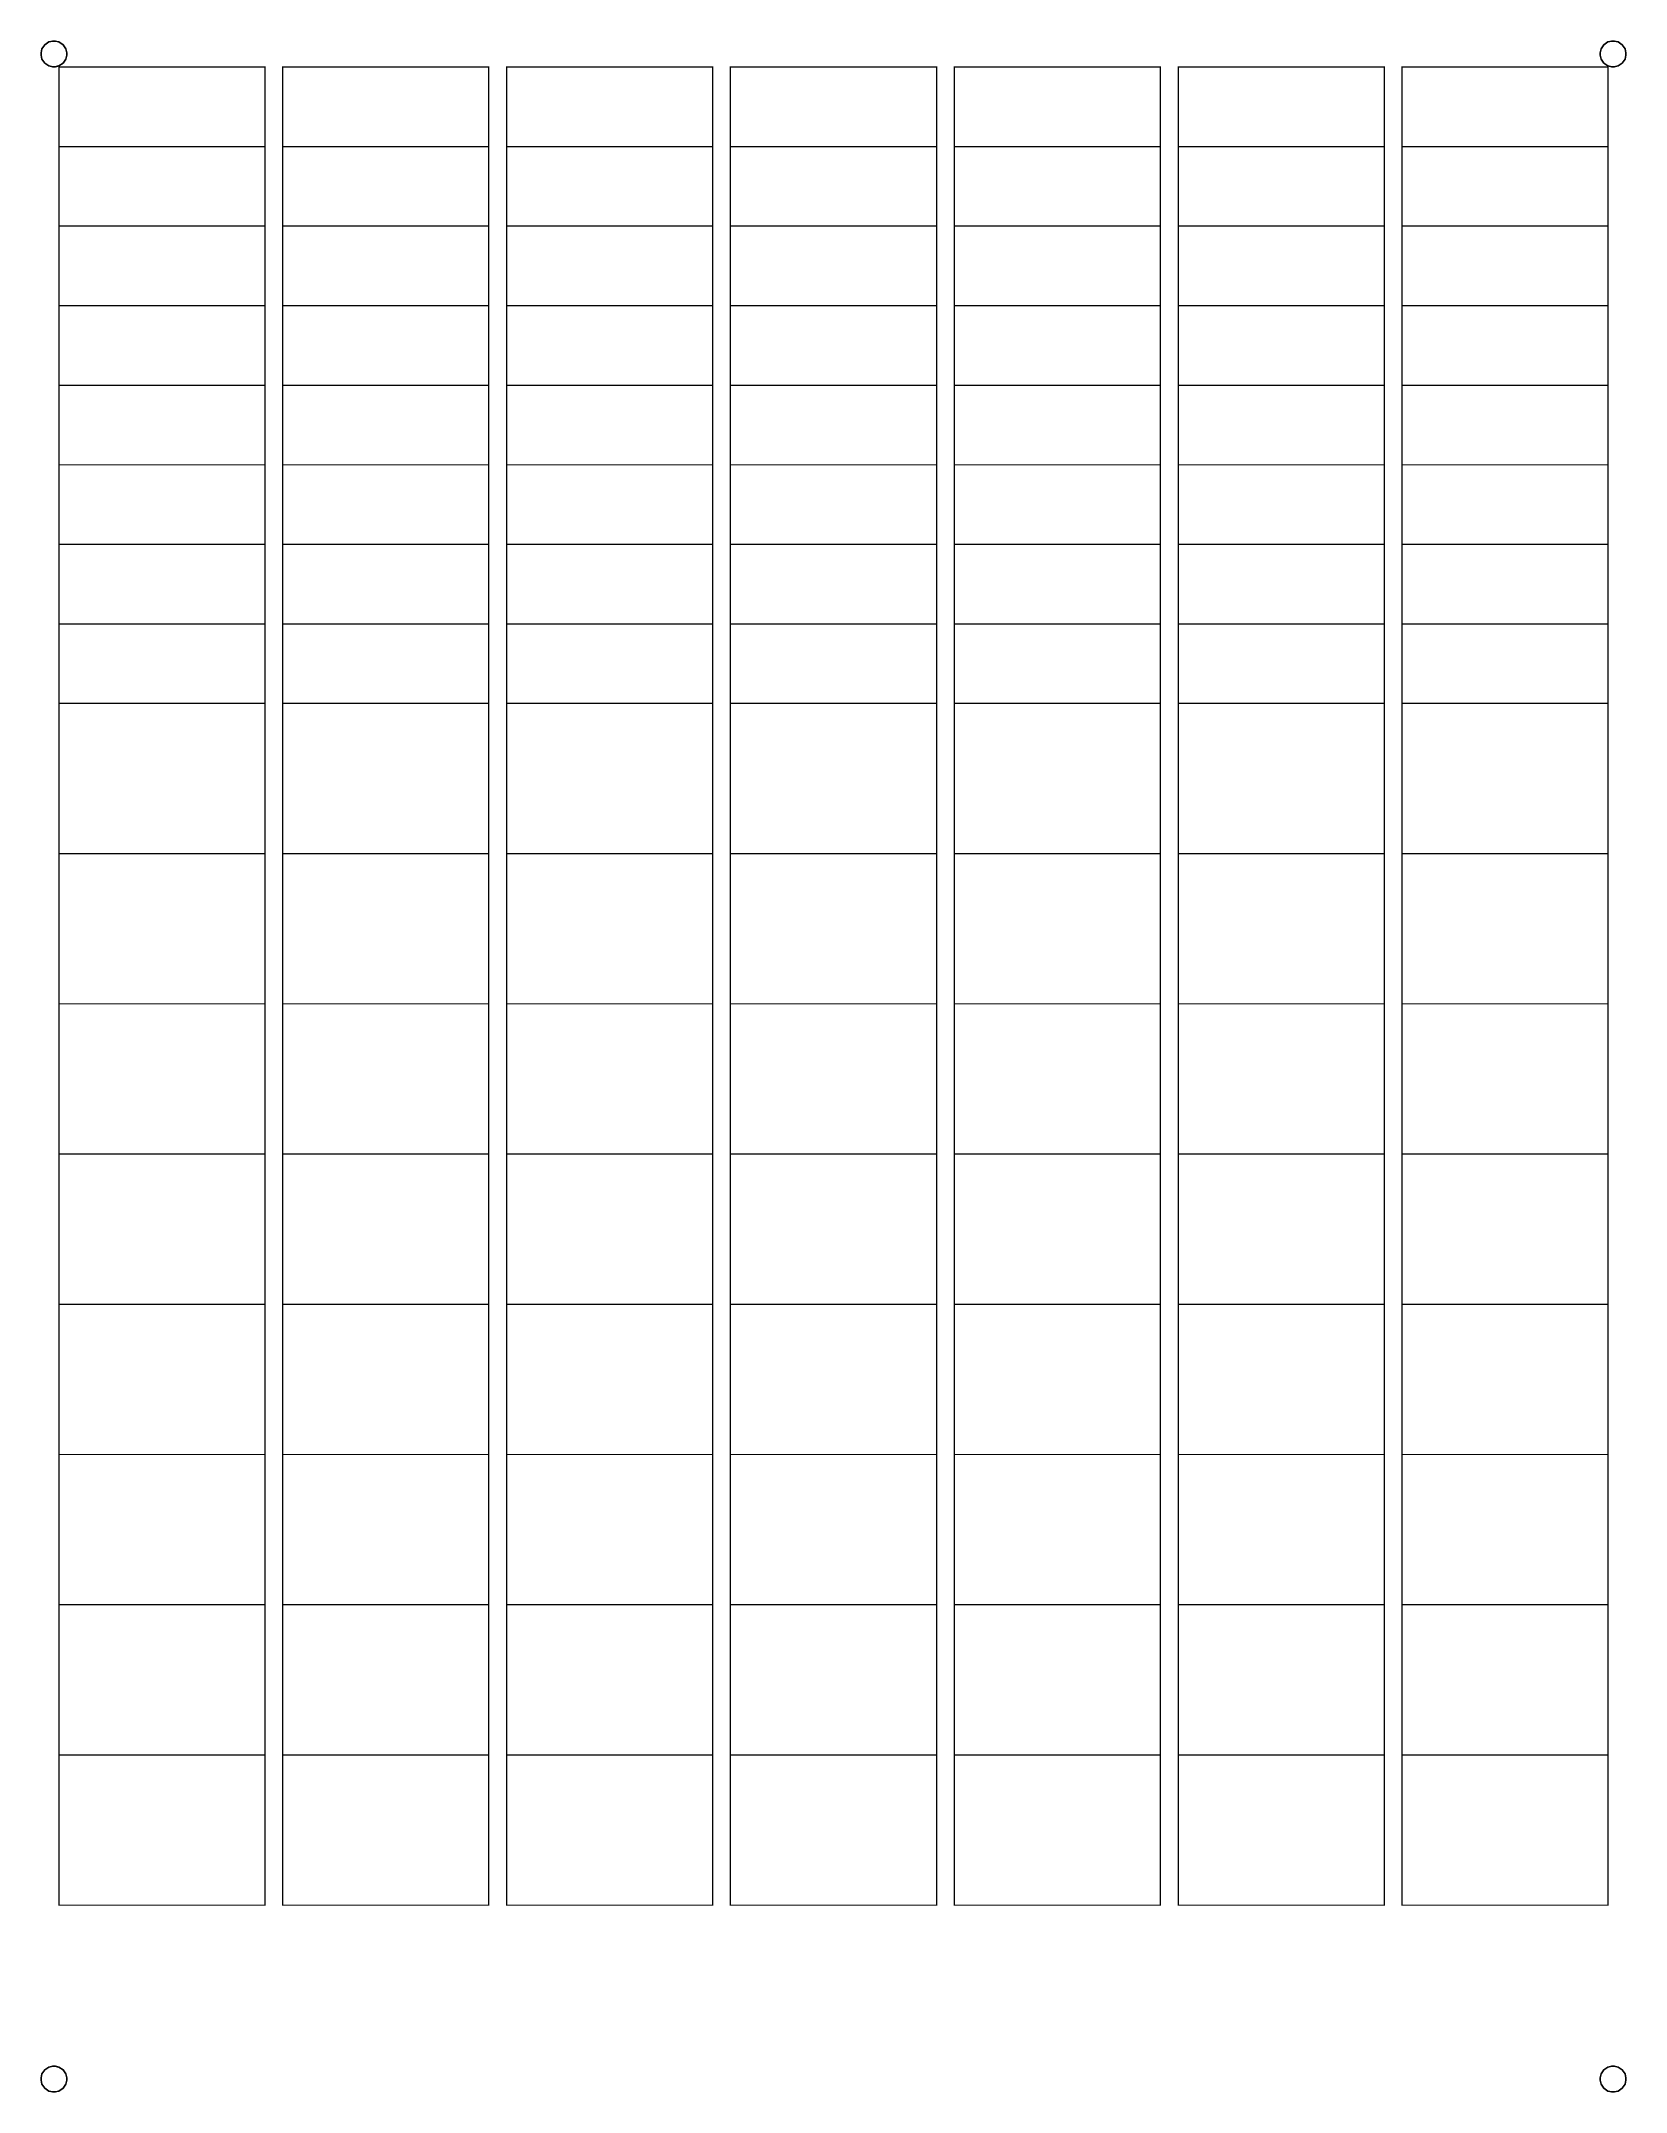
# Model space of a CAD drawing. Extents: x 0 to 8.5, y 0 to 11.
import ezdxf

# ---------------------------------------------------------------- set-up
doc = ezdxf.new("R2010")
doc.units = 0
doc.layers.get('0').update_dxf_attribs({"linetype": 'CONTINUOUS'})

msp = doc.modelspace()

# ---------------------------------------------------------------- linework, layer by layer
at = {"color": 0}
for points in [[(0.139, 10.931), (0.139, 10.937), (0.133, 10.958), (0.119, 10.98), (0.096, 10.995), (0.076, 11), (0.069, 11), (0.063, 11), (0.042, 10.995), (0.02, 10.98), (0.005, 10.958), (0, 10.937), (0, 10.931), (0, 10.924), (0.005, 10.903), (0.02, 10.882), (0.042, 10.867), (0.063, 10.861), (0.069, 10.861), (0.076, 10.861), (0.096, 10.867), (0.119, 10.882), (0.133, 10.903), (0.139, 10.924), (0.139, 10.931)], [(0.139, 10.931), (0.139, 10.937), (0.133, 10.958), (0.119, 10.98), (0.096, 10.995), (0.076, 11), (0.069, 11), (0.063, 11), (0.042, 10.995), (0.02, 10.98), (0.005, 10.958), (0, 10.937), (0, 10.931), (0, 10.924), (0.005, 10.903), (0.02, 10.882), (0.042, 10.867), (0.063, 10.861), (0.069, 10.861), (0.076, 10.861), (0.096, 10.867), (0.119, 10.882), (0.133, 10.903), (0.139, 10.924), (0.139, 10.931)], [(0.139, 10.931), (0.139, 10.937), (0.133, 10.958), (0.119, 10.98), (0.096, 10.995), (0.076, 11), (0.069, 11), (0.063, 11), (0.042, 10.995), (0.02, 10.98), (0.005, 10.958), (0, 10.937), (0, 10.931), (0, 10.924), (0.005, 10.903), (0.02, 10.882), (0.042, 10.867), (0.063, 10.861), (0.069, 10.861), (0.076, 10.861), (0.096, 10.867), (0.119, 10.882), (0.133, 10.903), (0.139, 10.924), (0.139, 10.931)], [(0.139, 10.931), (0.139, 10.937), (0.133, 10.958), (0.119, 10.98), (0.096, 10.995), (0.076, 11), (0.069, 11), (0.063, 11), (0.042, 10.995), (0.02, 10.98), (0.005, 10.958), (0, 10.937), (0, 10.931), (0, 10.924), (0.005, 10.903), (0.02, 10.882), (0.042, 10.867), (0.063, 10.861), (0.069, 10.861), (0.076, 10.861), (0.096, 10.867), (0.119, 10.882), (0.133, 10.903), (0.139, 10.924), (0.139, 10.931)], [(0.139, 10.931), (0.139, 10.937), (0.133, 10.958), (0.119, 10.98), (0.096, 10.995), (0.076, 11), (0.069, 11), (0.063, 11), (0.042, 10.995), (0.02, 10.98), (0.005, 10.958), (0, 10.937), (0, 10.931), (0, 10.924), (0.005, 10.903), (0.02, 10.882), (0.042, 10.867), (0.063, 10.861), (0.069, 10.861), (0.076, 10.861), (0.096, 10.867), (0.119, 10.882), (0.133, 10.903), (0.139, 10.924), (0.139, 10.931)], [(0.139, 10.931), (0.139, 10.937), (0.133, 10.958), (0.119, 10.98), (0.096, 10.995), (0.076, 11), (0.069, 11), (0.063, 11), (0.042, 10.995), (0.02, 10.98), (0.005, 10.958), (0, 10.937), (0, 10.931), (0, 10.924), (0.005, 10.903), (0.02, 10.882), (0.042, 10.867), (0.063, 10.861), (0.069, 10.861), (0.076, 10.861), (0.096, 10.867), (0.119, 10.882), (0.133, 10.903), (0.139, 10.924), (0.139, 10.931)], [(0.139, 10.931), (0.139, 10.937), (0.133, 10.958), (0.119, 10.98), (0.096, 10.995), (0.076, 11), (0.069, 11), (0.063, 11), (0.042, 10.995), (0.02, 10.98), (0.005, 10.958), (0, 10.937), (0, 10.931), (0, 10.924), (0.005, 10.903), (0.02, 10.882), (0.042, 10.867), (0.063, 10.861), (0.069, 10.861), (0.076, 10.861), (0.096, 10.867), (0.119, 10.882), (0.133, 10.903), (0.139, 10.924), (0.139, 10.931)], [(0.139, 10.931), (0.139, 10.937), (0.133, 10.958), (0.119, 10.98), (0.096, 10.995), (0.076, 11), (0.069, 11), (0.063, 11), (0.042, 10.995), (0.02, 10.98), (0.005, 10.958), (0, 10.937), (0, 10.931), (0, 10.924), (0.005, 10.903), (0.02, 10.882), (0.042, 10.867), (0.063, 10.861), (0.069, 10.861), (0.076, 10.861), (0.096, 10.867), (0.119, 10.882), (0.133, 10.903), (0.139, 10.924), (0.139, 10.931)], [(0.139, 10.931), (0.139, 10.937), (0.133, 10.958), (0.119, 10.98), (0.096, 10.995), (0.076, 11), (0.069, 11), (0.063, 11), (0.042, 10.995), (0.02, 10.98), (0.005, 10.958), (0, 10.937), (0, 10.931), (0, 10.924), (0.005, 10.903), (0.02, 10.882), (0.042, 10.867), (0.063, 10.861), (0.069, 10.861), (0.076, 10.861), (0.096, 10.867), (0.119, 10.882), (0.133, 10.903), (0.139, 10.924), (0.139, 10.931)], [(0.139, 10.931), (0.139, 10.937), (0.133, 10.958), (0.119, 10.98), (0.096, 10.995), (0.076, 11), (0.069, 11), (0.063, 11), (0.042, 10.995), (0.02, 10.98), (0.005, 10.958), (0, 10.937), (0, 10.931), (0, 10.924), (0.005, 10.903), (0.02, 10.882), (0.042, 10.867), (0.063, 10.861), (0.069, 10.861), (0.076, 10.861), (0.096, 10.867), (0.119, 10.882), (0.133, 10.903), (0.139, 10.924), (0.139, 10.931)], [(0.139, 10.931), (0.139, 10.937), (0.133, 10.958), (0.119, 10.98), (0.096, 10.995), (0.076, 11), (0.069, 11), (0.063, 11), (0.042, 10.995), (0.02, 10.98), (0.005, 10.958), (0, 10.937), (0, 10.931), (0, 10.924), (0.005, 10.903), (0.02, 10.882), (0.042, 10.867), (0.063, 10.861), (0.069, 10.861), (0.076, 10.861), (0.096, 10.867), (0.119, 10.882), (0.133, 10.903), (0.139, 10.924), (0.139, 10.931)], [(0.139, 10.931), (0.139, 10.937), (0.133, 10.958), (0.119, 10.98), (0.096, 10.995), (0.076, 11), (0.069, 11), (0.063, 11), (0.042, 10.995), (0.02, 10.98), (0.005, 10.958), (0, 10.937), (0, 10.931), (0, 10.924), (0.005, 10.903), (0.02, 10.882), (0.042, 10.867), (0.063, 10.861), (0.069, 10.861), (0.076, 10.861), (0.096, 10.867), (0.119, 10.882), (0.133, 10.903), (0.139, 10.924), (0.139, 10.931)], [(0.139, 10.931), (0.139, 10.937), (0.133, 10.958), (0.119, 10.98), (0.096, 10.995), (0.076, 11), (0.069, 11), (0.063, 11), (0.042, 10.995), (0.02, 10.98), (0.005, 10.958), (0, 10.937), (0, 10.931), (0, 10.924), (0.005, 10.903), (0.02, 10.882), (0.042, 10.867), (0.063, 10.861), (0.069, 10.861), (0.076, 10.861), (0.096, 10.867), (0.119, 10.882), (0.133, 10.903), (0.139, 10.924), (0.139, 10.931)], [(0.139, 10.931), (0.139, 10.937), (0.133, 10.958), (0.119, 10.98), (0.096, 10.995), (0.076, 11), (0.069, 11), (0.063, 11), (0.042, 10.995), (0.02, 10.98), (0.005, 10.958), (0, 10.937), (0, 10.931), (0, 10.924), (0.005, 10.903), (0.02, 10.882), (0.042, 10.867), (0.063, 10.861), (0.069, 10.861), (0.076, 10.861), (0.096, 10.867), (0.119, 10.882), (0.133, 10.903), (0.139, 10.924), (0.139, 10.931)], [(0.139, 10.931), (0.139, 10.937), (0.133, 10.958), (0.119, 10.98), (0.096, 10.995), (0.076, 11), (0.069, 11), (0.063, 11), (0.042, 10.995), (0.02, 10.98), (0.005, 10.958), (0, 10.937), (0, 10.931), (0, 10.924), (0.005, 10.903), (0.02, 10.882), (0.042, 10.867), (0.063, 10.861), (0.069, 10.861), (0.076, 10.861), (0.096, 10.867), (0.119, 10.882), (0.133, 10.903), (0.139, 10.924), (0.139, 10.931)], [(0.139, 10.931), (0.139, 10.937), (0.133, 10.958), (0.119, 10.98), (0.096, 10.995), (0.076, 11), (0.069, 11), (0.063, 11), (0.042, 10.995), (0.02, 10.98), (0.005, 10.958), (0, 10.937), (0, 10.931), (0, 10.924), (0.005, 10.903), (0.02, 10.882), (0.042, 10.867), (0.063, 10.861), (0.069, 10.861), (0.076, 10.861), (0.096, 10.867), (0.119, 10.882), (0.133, 10.903), (0.139, 10.924), (0.139, 10.931)], [(8.5, 10.931), (8.5, 10.937), (8.495, 10.958), (8.48, 10.98), (8.458, 10.995), (8.437, 11), (8.431, 11), (8.424, 11), (8.403, 10.995), (8.381, 10.98), (8.367, 10.958), (8.361, 10.937), (8.361, 10.931), (8.361, 10.924), (8.367, 10.903), (8.381, 10.882), (8.403, 10.867), (8.424, 10.861), (8.431, 10.861), (8.437, 10.861), (8.458, 10.867), (8.48, 10.882), (8.495, 10.903), (8.5, 10.924), (8.5, 10.931)], [(8.5, 10.931), (8.5, 10.937), (8.495, 10.958), (8.48, 10.98), (8.458, 10.995), (8.437, 11), (8.431, 11), (8.424, 11), (8.403, 10.995), (8.381, 10.98), (8.367, 10.958), (8.361, 10.937), (8.361, 10.931), (8.361, 10.924), (8.367, 10.903), (8.381, 10.882), (8.403, 10.867), (8.424, 10.861), (8.431, 10.861), (8.437, 10.861), (8.458, 10.867), (8.48, 10.882), (8.495, 10.903), (8.5, 10.924), (8.5, 10.931)], [(8.5, 10.931), (8.5, 10.937), (8.495, 10.958), (8.48, 10.98), (8.458, 10.995), (8.437, 11), (8.431, 11), (8.424, 11), (8.403, 10.995), (8.381, 10.98), (8.367, 10.958), (8.361, 10.937), (8.361, 10.931), (8.361, 10.924), (8.367, 10.903), (8.381, 10.882), (8.403, 10.867), (8.424, 10.861), (8.431, 10.861), (8.437, 10.861), (8.458, 10.867), (8.48, 10.882), (8.495, 10.903), (8.5, 10.924), (8.5, 10.931)], [(8.5, 10.931), (8.5, 10.937), (8.495, 10.958), (8.48, 10.98), (8.458, 10.995), (8.437, 11), (8.431, 11), (8.424, 11), (8.403, 10.995), (8.381, 10.98), (8.367, 10.958), (8.361, 10.937), (8.361, 10.931), (8.361, 10.924), (8.367, 10.903), (8.381, 10.882), (8.403, 10.867), (8.424, 10.861), (8.431, 10.861), (8.437, 10.861), (8.458, 10.867), (8.48, 10.882), (8.495, 10.903), (8.5, 10.924), (8.5, 10.931)], [(8.5, 10.931), (8.5, 10.937), (8.495, 10.958), (8.48, 10.98), (8.458, 10.995), (8.437, 11), (8.431, 11), (8.424, 11), (8.403, 10.995), (8.381, 10.98), (8.367, 10.958), (8.361, 10.937), (8.361, 10.931), (8.361, 10.924), (8.367, 10.903), (8.381, 10.882), (8.403, 10.867), (8.424, 10.861), (8.431, 10.861), (8.437, 10.861), (8.458, 10.867), (8.48, 10.882), (8.495, 10.903), (8.5, 10.924), (8.5, 10.931)], [(8.5, 10.931), (8.5, 10.937), (8.495, 10.958), (8.48, 10.98), (8.458, 10.995), (8.437, 11), (8.431, 11), (8.424, 11), (8.403, 10.995), (8.381, 10.98), (8.367, 10.958), (8.361, 10.937), (8.361, 10.931), (8.361, 10.924), (8.367, 10.903), (8.381, 10.882), (8.403, 10.867), (8.424, 10.861), (8.431, 10.861), (8.437, 10.861), (8.458, 10.867), (8.48, 10.882), (8.495, 10.903), (8.5, 10.924), (8.5, 10.931)], [(8.5, 10.931), (8.5, 10.937), (8.495, 10.958), (8.48, 10.98), (8.458, 10.995), (8.437, 11), (8.431, 11), (8.424, 11), (8.403, 10.995), (8.381, 10.98), (8.367, 10.958), (8.361, 10.937), (8.361, 10.931), (8.361, 10.924), (8.367, 10.903), (8.381, 10.882), (8.403, 10.867), (8.424, 10.861), (8.431, 10.861), (8.437, 10.861), (8.458, 10.867), (8.48, 10.882), (8.495, 10.903), (8.5, 10.924), (8.5, 10.931)], [(8.5, 10.931), (8.5, 10.937), (8.495, 10.958), (8.48, 10.98), (8.458, 10.995), (8.437, 11), (8.431, 11), (8.424, 11), (8.403, 10.995), (8.381, 10.98), (8.367, 10.958), (8.361, 10.937), (8.361, 10.931), (8.361, 10.924), (8.367, 10.903), (8.381, 10.882), (8.403, 10.867), (8.424, 10.861), (8.431, 10.861), (8.437, 10.861), (8.458, 10.867), (8.48, 10.882), (8.495, 10.903), (8.5, 10.924), (8.5, 10.931)], [(8.5, 10.931), (8.5, 10.937), (8.495, 10.958), (8.48, 10.98), (8.458, 10.995), (8.437, 11), (8.431, 11), (8.424, 11), (8.403, 10.995), (8.381, 10.98), (8.367, 10.958), (8.361, 10.937), (8.361, 10.931), (8.361, 10.924), (8.367, 10.903), (8.381, 10.882), (8.403, 10.867), (8.424, 10.861), (8.431, 10.861), (8.437, 10.861), (8.458, 10.867), (8.48, 10.882), (8.495, 10.903), (8.5, 10.924), (8.5, 10.931)], [(8.5, 10.931), (8.5, 10.937), (8.495, 10.958), (8.48, 10.98), (8.458, 10.995), (8.437, 11), (8.431, 11), (8.424, 11), (8.403, 10.995), (8.381, 10.98), (8.367, 10.958), (8.361, 10.937), (8.361, 10.931), (8.361, 10.924), (8.367, 10.903), (8.381, 10.882), (8.403, 10.867), (8.424, 10.861), (8.431, 10.861), (8.437, 10.861), (8.458, 10.867), (8.48, 10.882), (8.495, 10.903), (8.5, 10.924), (8.5, 10.931)], [(8.5, 10.931), (8.5, 10.937), (8.495, 10.958), (8.48, 10.98), (8.458, 10.995), (8.437, 11), (8.431, 11), (8.424, 11), (8.403, 10.995), (8.381, 10.98), (8.367, 10.958), (8.361, 10.937), (8.361, 10.931), (8.361, 10.924), (8.367, 10.903), (8.381, 10.882), (8.403, 10.867), (8.424, 10.861), (8.431, 10.861), (8.437, 10.861), (8.458, 10.867), (8.48, 10.882), (8.495, 10.903), (8.5, 10.924), (8.5, 10.931)], [(8.5, 10.931), (8.5, 10.937), (8.495, 10.958), (8.48, 10.98), (8.458, 10.995), (8.437, 11), (8.431, 11), (8.424, 11), (8.403, 10.995), (8.381, 10.98), (8.367, 10.958), (8.361, 10.937), (8.361, 10.931), (8.361, 10.924), (8.367, 10.903), (8.381, 10.882), (8.403, 10.867), (8.424, 10.861), (8.431, 10.861), (8.437, 10.861), (8.458, 10.867), (8.48, 10.882), (8.495, 10.903), (8.5, 10.924), (8.5, 10.931)], [(8.5, 10.931), (8.5, 10.937), (8.495, 10.958), (8.48, 10.98), (8.458, 10.995), (8.437, 11), (8.431, 11), (8.424, 11), (8.403, 10.995), (8.381, 10.98), (8.367, 10.958), (8.361, 10.937), (8.361, 10.931), (8.361, 10.924), (8.367, 10.903), (8.381, 10.882), (8.403, 10.867), (8.424, 10.861), (8.431, 10.861), (8.437, 10.861), (8.458, 10.867), (8.48, 10.882), (8.495, 10.903), (8.5, 10.924), (8.5, 10.931)], [(8.5, 10.931), (8.5, 10.937), (8.495, 10.958), (8.48, 10.98), (8.458, 10.995), (8.437, 11), (8.431, 11), (8.424, 11), (8.403, 10.995), (8.381, 10.98), (8.367, 10.958), (8.361, 10.937), (8.361, 10.931), (8.361, 10.924), (8.367, 10.903), (8.381, 10.882), (8.403, 10.867), (8.424, 10.861), (8.431, 10.861), (8.437, 10.861), (8.458, 10.867), (8.48, 10.882), (8.495, 10.903), (8.5, 10.924), (8.5, 10.931)], [(8.5, 10.931), (8.5, 10.937), (8.495, 10.958), (8.48, 10.98), (8.458, 10.995), (8.437, 11), (8.431, 11), (8.424, 11), (8.403, 10.995), (8.381, 10.98), (8.367, 10.958), (8.361, 10.937), (8.361, 10.931), (8.361, 10.924), (8.367, 10.903), (8.381, 10.882), (8.403, 10.867), (8.424, 10.861), (8.431, 10.861), (8.437, 10.861), (8.458, 10.867), (8.48, 10.882), (8.495, 10.903), (8.5, 10.924), (8.5, 10.931)], [(8.5, 10.931), (8.5, 10.937), (8.495, 10.958), (8.48, 10.98), (8.458, 10.995), (8.437, 11), (8.431, 11), (8.424, 11), (8.403, 10.995), (8.381, 10.98), (8.367, 10.958), (8.361, 10.937), (8.361, 10.931), (8.361, 10.924), (8.367, 10.903), (8.381, 10.882), (8.403, 10.867), (8.424, 10.861), (8.431, 10.861), (8.437, 10.861), (8.458, 10.867), (8.48, 10.882), (8.495, 10.903), (8.5, 10.924), (8.5, 10.931)], [(0.139, 0.069), (0.139, 0.076), (0.133, 0.097), (0.119, 0.119), (0.096, 0.133), (0.076, 0.139), (0.069, 0.139), (0.063, 0.139), (0.042, 0.133), (0.02, 0.119), (0.005, 0.097), (0, 0.076), (0, 0.069), (0, 0.063), (0.005, 0.042), (0.02, 0.02), (0.042, 0.005), (0.063, 0), (0.069, 0), (0.076, 0), (0.096, 0.005), (0.119, 0.02), (0.133, 0.042), (0.139, 0.063), (0.139, 0.069)], [(0.139, 0.069), (0.139, 0.076), (0.133, 0.097), (0.119, 0.119), (0.096, 0.133), (0.076, 0.139), (0.069, 0.139), (0.063, 0.139), (0.042, 0.133), (0.02, 0.119), (0.005, 0.097), (0, 0.076), (0, 0.069), (0, 0.063), (0.005, 0.042), (0.02, 0.02), (0.042, 0.005), (0.063, 0), (0.069, 0), (0.076, 0), (0.096, 0.005), (0.119, 0.02), (0.133, 0.042), (0.139, 0.063), (0.139, 0.069)], [(0.139, 0.069), (0.139, 0.076), (0.133, 0.097), (0.119, 0.119), (0.096, 0.133), (0.076, 0.139), (0.069, 0.139), (0.063, 0.139), (0.042, 0.133), (0.02, 0.119), (0.005, 0.097), (0, 0.076), (0, 0.069), (0, 0.063), (0.005, 0.042), (0.02, 0.02), (0.042, 0.005), (0.063, 0), (0.069, 0), (0.076, 0), (0.096, 0.005), (0.119, 0.02), (0.133, 0.042), (0.139, 0.063), (0.139, 0.069)], [(0.139, 0.069), (0.139, 0.076), (0.133, 0.097), (0.119, 0.119), (0.096, 0.133), (0.076, 0.139), (0.069, 0.139), (0.063, 0.139), (0.042, 0.133), (0.02, 0.119), (0.005, 0.097), (0, 0.076), (0, 0.069), (0, 0.063), (0.005, 0.042), (0.02, 0.02), (0.042, 0.005), (0.063, 0), (0.069, 0), (0.076, 0), (0.096, 0.005), (0.119, 0.02), (0.133, 0.042), (0.139, 0.063), (0.139, 0.069)], [(0.139, 0.069), (0.139, 0.076), (0.133, 0.097), (0.119, 0.119), (0.096, 0.133), (0.076, 0.139), (0.069, 0.139), (0.063, 0.139), (0.042, 0.133), (0.02, 0.119), (0.005, 0.097), (0, 0.076), (0, 0.069), (0, 0.063), (0.005, 0.042), (0.02, 0.02), (0.042, 0.005), (0.063, 0), (0.069, 0), (0.076, 0), (0.096, 0.005), (0.119, 0.02), (0.133, 0.042), (0.139, 0.063), (0.139, 0.069)], [(0.139, 0.069), (0.139, 0.076), (0.133, 0.097), (0.119, 0.119), (0.096, 0.133), (0.076, 0.139), (0.069, 0.139), (0.063, 0.139), (0.042, 0.133), (0.02, 0.119), (0.005, 0.097), (0, 0.076), (0, 0.069), (0, 0.063), (0.005, 0.042), (0.02, 0.02), (0.042, 0.005), (0.063, 0), (0.069, 0), (0.076, 0), (0.096, 0.005), (0.119, 0.02), (0.133, 0.042), (0.139, 0.063), (0.139, 0.069)], [(0.139, 0.069), (0.139, 0.076), (0.133, 0.097), (0.119, 0.119), (0.096, 0.133), (0.076, 0.139), (0.069, 0.139), (0.063, 0.139), (0.042, 0.133), (0.02, 0.119), (0.005, 0.097), (0, 0.076), (0, 0.069), (0, 0.063), (0.005, 0.042), (0.02, 0.02), (0.042, 0.005), (0.063, 0), (0.069, 0), (0.076, 0), (0.096, 0.005), (0.119, 0.02), (0.133, 0.042), (0.139, 0.063), (0.139, 0.069)], [(0.139, 0.069), (0.139, 0.076), (0.133, 0.097), (0.119, 0.119), (0.096, 0.133), (0.076, 0.139), (0.069, 0.139), (0.063, 0.139), (0.042, 0.133), (0.02, 0.119), (0.005, 0.097), (0, 0.076), (0, 0.069), (0, 0.063), (0.005, 0.042), (0.02, 0.02), (0.042, 0.005), (0.063, 0), (0.069, 0), (0.076, 0), (0.096, 0.005), (0.119, 0.02), (0.133, 0.042), (0.139, 0.063), (0.139, 0.069)], [(0.139, 0.069), (0.139, 0.076), (0.133, 0.097), (0.119, 0.119), (0.096, 0.133), (0.076, 0.139), (0.069, 0.139), (0.063, 0.139), (0.042, 0.133), (0.02, 0.119), (0.005, 0.097), (0, 0.076), (0, 0.069), (0, 0.063), (0.005, 0.042), (0.02, 0.02), (0.042, 0.005), (0.063, 0), (0.069, 0), (0.076, 0), (0.096, 0.005), (0.119, 0.02), (0.133, 0.042), (0.139, 0.063), (0.139, 0.069)], [(0.139, 0.069), (0.139, 0.076), (0.133, 0.097), (0.119, 0.119), (0.096, 0.133), (0.076, 0.139), (0.069, 0.139), (0.063, 0.139), (0.042, 0.133), (0.02, 0.119), (0.005, 0.097), (0, 0.076), (0, 0.069), (0, 0.063), (0.005, 0.042), (0.02, 0.02), (0.042, 0.005), (0.063, 0), (0.069, 0), (0.076, 0), (0.096, 0.005), (0.119, 0.02), (0.133, 0.042), (0.139, 0.063), (0.139, 0.069)], [(0.139, 0.069), (0.139, 0.076), (0.133, 0.097), (0.119, 0.119), (0.096, 0.133), (0.076, 0.139), (0.069, 0.139), (0.063, 0.139), (0.042, 0.133), (0.02, 0.119), (0.005, 0.097), (0, 0.076), (0, 0.069), (0, 0.063), (0.005, 0.042), (0.02, 0.02), (0.042, 0.005), (0.063, 0), (0.069, 0), (0.076, 0), (0.096, 0.005), (0.119, 0.02), (0.133, 0.042), (0.139, 0.063), (0.139, 0.069)], [(0.139, 0.069), (0.139, 0.076), (0.133, 0.097), (0.119, 0.119), (0.096, 0.133), (0.076, 0.139), (0.069, 0.139), (0.063, 0.139), (0.042, 0.133), (0.02, 0.119), (0.005, 0.097), (0, 0.076), (0, 0.069), (0, 0.063), (0.005, 0.042), (0.02, 0.02), (0.042, 0.005), (0.063, 0), (0.069, 0), (0.076, 0), (0.096, 0.005), (0.119, 0.02), (0.133, 0.042), (0.139, 0.063), (0.139, 0.069)], [(0.139, 0.069), (0.139, 0.076), (0.133, 0.097), (0.119, 0.119), (0.096, 0.133), (0.076, 0.139), (0.069, 0.139), (0.063, 0.139), (0.042, 0.133), (0.02, 0.119), (0.005, 0.097), (0, 0.076), (0, 0.069), (0, 0.063), (0.005, 0.042), (0.02, 0.02), (0.042, 0.005), (0.063, 0), (0.069, 0), (0.076, 0), (0.096, 0.005), (0.119, 0.02), (0.133, 0.042), (0.139, 0.063), (0.139, 0.069)], [(0.139, 0.069), (0.139, 0.076), (0.133, 0.097), (0.119, 0.119), (0.096, 0.133), (0.076, 0.139), (0.069, 0.139), (0.063, 0.139), (0.042, 0.133), (0.02, 0.119), (0.005, 0.097), (0, 0.076), (0, 0.069), (0, 0.063), (0.005, 0.042), (0.02, 0.02), (0.042, 0.005), (0.063, 0), (0.069, 0), (0.076, 0), (0.096, 0.005), (0.119, 0.02), (0.133, 0.042), (0.139, 0.063), (0.139, 0.069)], [(0.139, 0.069), (0.139, 0.076), (0.133, 0.097), (0.119, 0.119), (0.096, 0.133), (0.076, 0.139), (0.069, 0.139), (0.063, 0.139), (0.042, 0.133), (0.02, 0.119), (0.005, 0.097), (0, 0.076), (0, 0.069), (0, 0.063), (0.005, 0.042), (0.02, 0.02), (0.042, 0.005), (0.063, 0), (0.069, 0), (0.076, 0), (0.096, 0.005), (0.119, 0.02), (0.133, 0.042), (0.139, 0.063), (0.139, 0.069)], [(0.139, 0.069), (0.139, 0.076), (0.133, 0.097), (0.119, 0.119), (0.096, 0.133), (0.076, 0.139), (0.069, 0.139), (0.063, 0.139), (0.042, 0.133), (0.02, 0.119), (0.005, 0.097), (0, 0.076), (0, 0.069), (0, 0.063), (0.005, 0.042), (0.02, 0.02), (0.042, 0.005), (0.063, 0), (0.069, 0), (0.076, 0), (0.096, 0.005), (0.119, 0.02), (0.133, 0.042), (0.139, 0.063), (0.139, 0.069)], [(8.5, 0.069), (8.5, 0.076), (8.495, 0.097), (8.48, 0.119), (8.458, 0.133), (8.437, 0.139), (8.431, 0.139), (8.424, 0.139), (8.403, 0.133), (8.381, 0.119), (8.367, 0.097), (8.361, 0.076), (8.361, 0.069), (8.361, 0.063), (8.367, 0.042), (8.381, 0.02), (8.403, 0.005), (8.424, 0), (8.431, 0), (8.437, 0), (8.458, 0.005), (8.48, 0.02), (8.495, 0.042), (8.5, 0.063), (8.5, 0.069)], [(8.5, 0.069), (8.5, 0.076), (8.495, 0.097), (8.48, 0.119), (8.458, 0.133), (8.437, 0.139), (8.431, 0.139), (8.424, 0.139), (8.403, 0.133), (8.381, 0.119), (8.367, 0.097), (8.361, 0.076), (8.361, 0.069), (8.361, 0.063), (8.367, 0.042), (8.381, 0.02), (8.403, 0.005), (8.424, 0), (8.431, 0), (8.437, 0), (8.458, 0.005), (8.48, 0.02), (8.495, 0.042), (8.5, 0.063), (8.5, 0.069)], [(8.5, 0.069), (8.5, 0.076), (8.495, 0.097), (8.48, 0.119), (8.458, 0.133), (8.437, 0.139), (8.431, 0.139), (8.424, 0.139), (8.403, 0.133), (8.381, 0.119), (8.367, 0.097), (8.361, 0.076), (8.361, 0.069), (8.361, 0.063), (8.367, 0.042), (8.381, 0.02), (8.403, 0.005), (8.424, 0), (8.431, 0), (8.437, 0), (8.458, 0.005), (8.48, 0.02), (8.495, 0.042), (8.5, 0.063), (8.5, 0.069)], [(8.5, 0.069), (8.5, 0.076), (8.495, 0.097), (8.48, 0.119), (8.458, 0.133), (8.437, 0.139), (8.431, 0.139), (8.424, 0.139), (8.403, 0.133), (8.381, 0.119), (8.367, 0.097), (8.361, 0.076), (8.361, 0.069), (8.361, 0.063), (8.367, 0.042), (8.381, 0.02), (8.403, 0.005), (8.424, 0), (8.431, 0), (8.437, 0), (8.458, 0.005), (8.48, 0.02), (8.495, 0.042), (8.5, 0.063), (8.5, 0.069)], [(8.5, 0.069), (8.5, 0.076), (8.495, 0.097), (8.48, 0.119), (8.458, 0.133), (8.437, 0.139), (8.431, 0.139), (8.424, 0.139), (8.403, 0.133), (8.381, 0.119), (8.367, 0.097), (8.361, 0.076), (8.361, 0.069), (8.361, 0.063), (8.367, 0.042), (8.381, 0.02), (8.403, 0.005), (8.424, 0), (8.431, 0), (8.437, 0), (8.458, 0.005), (8.48, 0.02), (8.495, 0.042), (8.5, 0.063), (8.5, 0.069)], [(8.5, 0.069), (8.5, 0.076), (8.495, 0.097), (8.48, 0.119), (8.458, 0.133), (8.437, 0.139), (8.431, 0.139), (8.424, 0.139), (8.403, 0.133), (8.381, 0.119), (8.367, 0.097), (8.361, 0.076), (8.361, 0.069), (8.361, 0.063), (8.367, 0.042), (8.381, 0.02), (8.403, 0.005), (8.424, 0), (8.431, 0), (8.437, 0), (8.458, 0.005), (8.48, 0.02), (8.495, 0.042), (8.5, 0.063), (8.5, 0.069)], [(8.5, 0.069), (8.5, 0.076), (8.495, 0.097), (8.48, 0.119), (8.458, 0.133), (8.437, 0.139), (8.431, 0.139), (8.424, 0.139), (8.403, 0.133), (8.381, 0.119), (8.367, 0.097), (8.361, 0.076), (8.361, 0.069), (8.361, 0.063), (8.367, 0.042), (8.381, 0.02), (8.403, 0.005), (8.424, 0), (8.431, 0), (8.437, 0), (8.458, 0.005), (8.48, 0.02), (8.495, 0.042), (8.5, 0.063), (8.5, 0.069)], [(8.5, 0.069), (8.5, 0.076), (8.495, 0.097), (8.48, 0.119), (8.458, 0.133), (8.437, 0.139), (8.431, 0.139), (8.424, 0.139), (8.403, 0.133), (8.381, 0.119), (8.367, 0.097), (8.361, 0.076), (8.361, 0.069), (8.361, 0.063), (8.367, 0.042), (8.381, 0.02), (8.403, 0.005), (8.424, 0), (8.431, 0), (8.437, 0), (8.458, 0.005), (8.48, 0.02), (8.495, 0.042), (8.5, 0.063), (8.5, 0.069)], [(8.5, 0.069), (8.5, 0.076), (8.495, 0.097), (8.48, 0.119), (8.458, 0.133), (8.437, 0.139), (8.431, 0.139), (8.424, 0.139), (8.403, 0.133), (8.381, 0.119), (8.367, 0.097), (8.361, 0.076), (8.361, 0.069), (8.361, 0.063), (8.367, 0.042), (8.381, 0.02), (8.403, 0.005), (8.424, 0), (8.431, 0), (8.437, 0), (8.458, 0.005), (8.48, 0.02), (8.495, 0.042), (8.5, 0.063), (8.5, 0.069)], [(8.5, 0.069), (8.5, 0.076), (8.495, 0.097), (8.48, 0.119), (8.458, 0.133), (8.437, 0.139), (8.431, 0.139), (8.424, 0.139), (8.403, 0.133), (8.381, 0.119), (8.367, 0.097), (8.361, 0.076), (8.361, 0.069), (8.361, 0.063), (8.367, 0.042), (8.381, 0.02), (8.403, 0.005), (8.424, 0), (8.431, 0), (8.437, 0), (8.458, 0.005), (8.48, 0.02), (8.495, 0.042), (8.5, 0.063), (8.5, 0.069)], [(8.5, 0.069), (8.5, 0.076), (8.495, 0.097), (8.48, 0.119), (8.458, 0.133), (8.437, 0.139), (8.431, 0.139), (8.424, 0.139), (8.403, 0.133), (8.381, 0.119), (8.367, 0.097), (8.361, 0.076), (8.361, 0.069), (8.361, 0.063), (8.367, 0.042), (8.381, 0.02), (8.403, 0.005), (8.424, 0), (8.431, 0), (8.437, 0), (8.458, 0.005), (8.48, 0.02), (8.495, 0.042), (8.5, 0.063), (8.5, 0.069)], [(8.5, 0.069), (8.5, 0.076), (8.495, 0.097), (8.48, 0.119), (8.458, 0.133), (8.437, 0.139), (8.431, 0.139), (8.424, 0.139), (8.403, 0.133), (8.381, 0.119), (8.367, 0.097), (8.361, 0.076), (8.361, 0.069), (8.361, 0.063), (8.367, 0.042), (8.381, 0.02), (8.403, 0.005), (8.424, 0), (8.431, 0), (8.437, 0), (8.458, 0.005), (8.48, 0.02), (8.495, 0.042), (8.5, 0.063), (8.5, 0.069)], [(8.5, 0.069), (8.5, 0.076), (8.495, 0.097), (8.48, 0.119), (8.458, 0.133), (8.437, 0.139), (8.431, 0.139), (8.424, 0.139), (8.403, 0.133), (8.381, 0.119), (8.367, 0.097), (8.361, 0.076), (8.361, 0.069), (8.361, 0.063), (8.367, 0.042), (8.381, 0.02), (8.403, 0.005), (8.424, 0), (8.431, 0), (8.437, 0), (8.458, 0.005), (8.48, 0.02), (8.495, 0.042), (8.5, 0.063), (8.5, 0.069)], [(8.5, 0.069), (8.5, 0.076), (8.495, 0.097), (8.48, 0.119), (8.458, 0.133), (8.437, 0.139), (8.431, 0.139), (8.424, 0.139), (8.403, 0.133), (8.381, 0.119), (8.367, 0.097), (8.361, 0.076), (8.361, 0.069), (8.361, 0.063), (8.367, 0.042), (8.381, 0.02), (8.403, 0.005), (8.424, 0), (8.431, 0), (8.437, 0), (8.458, 0.005), (8.48, 0.02), (8.495, 0.042), (8.5, 0.063), (8.5, 0.069)], [(8.5, 0.069), (8.5, 0.076), (8.495, 0.097), (8.48, 0.119), (8.458, 0.133), (8.437, 0.139), (8.431, 0.139), (8.424, 0.139), (8.403, 0.133), (8.381, 0.119), (8.367, 0.097), (8.361, 0.076), (8.361, 0.069), (8.361, 0.063), (8.367, 0.042), (8.381, 0.02), (8.403, 0.005), (8.424, 0), (8.431, 0), (8.437, 0), (8.458, 0.005), (8.48, 0.02), (8.495, 0.042), (8.5, 0.063), (8.5, 0.069)], [(8.5, 0.069), (8.5, 0.076), (8.495, 0.097), (8.48, 0.119), (8.458, 0.133), (8.437, 0.139), (8.431, 0.139), (8.424, 0.139), (8.403, 0.133), (8.381, 0.119), (8.367, 0.097), (8.361, 0.076), (8.361, 0.069), (8.361, 0.063), (8.367, 0.042), (8.381, 0.02), (8.403, 0.005), (8.424, 0), (8.431, 0), (8.437, 0), (8.458, 0.005), (8.48, 0.02), (8.495, 0.042), (8.5, 0.063), (8.5, 0.069)]]:
    msp.add_lwpolyline(points, close=True, dxfattribs=at)
at = {"color": 7, "const_width": 0.00694}
for points in [[(0.096, 10.434), (1.201, 10.434), (1.201, 10.861), (0.096, 10.861), (0.096, 10.434)], [(1.296, 10.434), (2.401, 10.434), (2.401, 10.861), (1.296, 10.861), (1.296, 10.434)], [(2.497, 10.434), (3.602, 10.434), (3.602, 10.861), (2.497, 10.861), (2.497, 10.434)], [(3.697, 10.434), (4.803, 10.434), (4.803, 10.861), (3.697, 10.861), (3.697, 10.434)], [(4.898, 10.434), (6.003, 10.434), (6.003, 10.861), (4.898, 10.861), (4.898, 10.434)], [(6.099, 10.434), (7.204, 10.434), (7.204, 10.861), (6.099, 10.861), (6.099, 10.434)], [(7.299, 10.434), (8.404, 10.434), (8.404, 10.861), (7.299, 10.861), (7.299, 10.434)], [(0.096, 10.008), (1.201, 10.008), (1.201, 10.434), (0.096, 10.434), (0.096, 10.008)], [(1.296, 10.008), (2.401, 10.008), (2.401, 10.434), (1.296, 10.434), (1.296, 10.008)], [(2.497, 10.008), (3.602, 10.008), (3.602, 10.434), (2.497, 10.434), (2.497, 10.008)], [(3.697, 10.008), (4.803, 10.008), (4.803, 10.434), (3.697, 10.434), (3.697, 10.008)], [(4.898, 10.008), (6.003, 10.008), (6.003, 10.434), (4.898, 10.434), (4.898, 10.008)], [(6.099, 10.008), (7.204, 10.008), (7.204, 10.434), (6.099, 10.434), (6.099, 10.008)], [(7.299, 10.008), (8.404, 10.008), (8.404, 10.434), (7.299, 10.434), (7.299, 10.008)], [(0.096, 9.581), (1.201, 9.581), (1.201, 10.008), (0.096, 10.008), (0.096, 9.581)], [(1.296, 9.581), (2.401, 9.581), (2.401, 10.008), (1.296, 10.008), (1.296, 9.581)], [(2.497, 9.581), (3.602, 9.581), (3.602, 10.008), (2.497, 10.008), (2.497, 9.581)], [(3.697, 9.581), (4.803, 9.581), (4.803, 10.008), (3.697, 10.008), (3.697, 9.581)], [(4.898, 9.581), (6.003, 9.581), (6.003, 10.008), (4.898, 10.008), (4.898, 9.581)], [(6.099, 9.581), (7.204, 9.581), (7.204, 10.008), (6.099, 10.008), (6.099, 9.581)], [(7.299, 9.581), (8.404, 9.581), (8.404, 10.008), (7.299, 10.008), (7.299, 9.581)], [(0.096, 9.154), (1.201, 9.154), (1.201, 9.581), (0.096, 9.581), (0.096, 9.154)], [(1.296, 9.154), (2.401, 9.154), (2.401, 9.581), (1.296, 9.581), (1.296, 9.154)], [(2.497, 9.154), (3.602, 9.154), (3.602, 9.581), (2.497, 9.581), (2.497, 9.154)], [(3.697, 9.154), (4.803, 9.154), (4.803, 9.581), (3.697, 9.581), (3.697, 9.154)], [(4.898, 9.154), (6.003, 9.154), (6.003, 9.581), (4.898, 9.581), (4.898, 9.154)], [(6.099, 9.154), (7.204, 9.154), (7.204, 9.581), (6.099, 9.581), (6.099, 9.154)], [(7.299, 9.154), (8.404, 9.154), (8.404, 9.581), (7.299, 9.581), (7.299, 9.154)], [(0.096, 8.727), (1.201, 8.727), (1.201, 9.154), (0.096, 9.154), (0.096, 8.727)], [(1.296, 8.727), (2.401, 8.727), (2.401, 9.154), (1.296, 9.154), (1.296, 8.727)], [(2.497, 8.727), (3.602, 8.727), (3.602, 9.154), (2.497, 9.154), (2.497, 8.727)], [(3.697, 8.727), (4.803, 8.727), (4.803, 9.154), (3.697, 9.154), (3.697, 8.727)], [(4.898, 8.727), (6.003, 8.727), (6.003, 9.154), (4.898, 9.154), (4.898, 8.727)], [(6.099, 8.727), (7.204, 8.727), (7.204, 9.154), (6.099, 9.154), (6.099, 8.727)], [(7.299, 8.727), (8.404, 8.727), (8.404, 9.154), (7.299, 9.154), (7.299, 8.727)], [(0.096, 8.3), (1.201, 8.3), (1.201, 8.727), (0.096, 8.727), (0.096, 8.3)], [(1.296, 8.3), (2.401, 8.3), (2.401, 8.727), (1.296, 8.727), (1.296, 8.3)], [(2.497, 8.3), (3.602, 8.3), (3.602, 8.727), (2.497, 8.727), (2.497, 8.3)], [(3.697, 8.3), (4.803, 8.3), (4.803, 8.727), (3.697, 8.727), (3.697, 8.3)], [(4.898, 8.3), (6.003, 8.3), (6.003, 8.727), (4.898, 8.727), (4.898, 8.3)], [(6.099, 8.3), (7.204, 8.3), (7.204, 8.727), (6.099, 8.727), (6.099, 8.3)], [(7.299, 8.3), (8.404, 8.3), (8.404, 8.727), (7.299, 8.727), (7.299, 8.3)], [(0.096, 7.873), (1.201, 7.873), (1.201, 8.3), (0.096, 8.3), (0.096, 7.873)], [(1.296, 7.873), (2.401, 7.873), (2.401, 8.3), (1.296, 8.3), (1.296, 7.873)], [(2.497, 7.873), (3.602, 7.873), (3.602, 8.3), (2.497, 8.3), (2.497, 7.873)], [(3.697, 7.873), (4.803, 7.873), (4.803, 8.3), (3.697, 8.3), (3.697, 7.873)], [(4.898, 7.873), (6.003, 7.873), (6.003, 8.3), (4.898, 8.3), (4.898, 7.873)], [(6.099, 7.873), (7.204, 7.873), (7.204, 8.3), (6.099, 8.3), (6.099, 7.873)], [(7.299, 7.873), (8.404, 7.873), (8.404, 8.3), (7.299, 8.3), (7.299, 7.873)], [(0.096, 7.447), (1.201, 7.447), (1.201, 7.873), (0.096, 7.873), (0.096, 7.447)], [(1.296, 7.447), (2.401, 7.447), (2.401, 7.873), (1.296, 7.873), (1.296, 7.447)], [(2.497, 7.447), (3.602, 7.447), (3.602, 7.873), (2.497, 7.873), (2.497, 7.447)], [(3.697, 7.447), (4.803, 7.447), (4.803, 7.873), (3.697, 7.873), (3.697, 7.447)], [(4.898, 7.447), (6.003, 7.447), (6.003, 7.873), (4.898, 7.873), (4.898, 7.447)], [(6.099, 7.447), (7.204, 7.447), (7.204, 7.873), (6.099, 7.873), (6.099, 7.447)], [(7.299, 7.447), (8.404, 7.447), (8.404, 7.873), (7.299, 7.873), (7.299, 7.447)], [(0.096, 6.641), (1.201, 6.641), (1.201, 7.447), (0.096, 7.447), (0.096, 6.641)], [(1.296, 6.641), (2.401, 6.641), (2.401, 7.447), (1.296, 7.447), (1.296, 6.641)], [(2.497, 6.641), (3.602, 6.641), (3.602, 7.447), (2.497, 7.447), (2.497, 6.641)], [(3.697, 6.641), (4.803, 6.641), (4.803, 7.447), (3.697, 7.447), (3.697, 6.641)], [(4.898, 6.641), (6.003, 6.641), (6.003, 7.447), (4.898, 7.447), (4.898, 6.641)], [(6.099, 6.641), (7.204, 6.641), (7.204, 7.447), (6.099, 7.447), (6.099, 6.641)], [(7.299, 6.641), (8.404, 6.641), (8.404, 7.447), (7.299, 7.447), (7.299, 6.641)], [(0.096, 5.836), (1.201, 5.836), (1.201, 6.641), (0.096, 6.641), (0.096, 5.836)], [(1.296, 5.836), (2.401, 5.836), (2.401, 6.641), (1.296, 6.641), (1.296, 5.836)], [(2.497, 5.836), (3.602, 5.836), (3.602, 6.641), (2.497, 6.641), (2.497, 5.836)], [(3.697, 5.836), (4.803, 5.836), (4.803, 6.641), (3.697, 6.641), (3.697, 5.836)], [(4.898, 5.836), (6.003, 5.836), (6.003, 6.641), (4.898, 6.641), (4.898, 5.836)], [(6.099, 5.836), (7.204, 5.836), (7.204, 6.641), (6.099, 6.641), (6.099, 5.836)], [(7.299, 5.836), (8.404, 5.836), (8.404, 6.641), (7.299, 6.641), (7.299, 5.836)], [(0.096, 5.03), (1.201, 5.03), (1.201, 5.836), (0.096, 5.836), (0.096, 5.03)], [(1.296, 5.03), (2.401, 5.03), (2.401, 5.836), (1.296, 5.836), (1.296, 5.03)], [(2.497, 5.03), (3.602, 5.03), (3.602, 5.836), (2.497, 5.836), (2.497, 5.03)], [(3.697, 5.03), (4.803, 5.03), (4.803, 5.836), (3.697, 5.836), (3.697, 5.03)], [(4.898, 5.03), (6.003, 5.03), (6.003, 5.836), (4.898, 5.836), (4.898, 5.03)], [(6.099, 5.03), (7.204, 5.03), (7.204, 5.836), (6.099, 5.836), (6.099, 5.03)], [(7.299, 5.03), (8.404, 5.03), (8.404, 5.836), (7.299, 5.836), (7.299, 5.03)], [(0.096, 4.224), (1.201, 4.224), (1.201, 5.03), (0.096, 5.03), (0.096, 4.224)], [(1.296, 4.224), (2.401, 4.224), (2.401, 5.03), (1.296, 5.03), (1.296, 4.224)], [(2.497, 4.224), (3.602, 4.224), (3.602, 5.03), (2.497, 5.03), (2.497, 4.224)], [(3.697, 4.224), (4.803, 4.224), (4.803, 5.03), (3.697, 5.03), (3.697, 4.224)], [(4.898, 4.224), (6.003, 4.224), (6.003, 5.03), (4.898, 5.03), (4.898, 4.224)], [(6.099, 4.224), (7.204, 4.224), (7.204, 5.03), (6.099, 5.03), (6.099, 4.224)], [(7.299, 4.224), (8.404, 4.224), (8.404, 5.03), (7.299, 5.03), (7.299, 4.224)], [(0.096, 3.419), (1.201, 3.419), (1.201, 4.224), (0.096, 4.224), (0.096, 3.419)], [(1.296, 3.419), (2.401, 3.419), (2.401, 4.224), (1.296, 4.224), (1.296, 3.419)], [(2.497, 3.419), (3.602, 3.419), (3.602, 4.224), (2.497, 4.224), (2.497, 3.419)], [(3.697, 3.419), (4.803, 3.419), (4.803, 4.224), (3.697, 4.224), (3.697, 3.419)], [(4.898, 3.419), (6.003, 3.419), (6.003, 4.224), (4.898, 4.224), (4.898, 3.419)], [(6.099, 3.419), (7.204, 3.419), (7.204, 4.224), (6.099, 4.224), (6.099, 3.419)], [(7.299, 3.419), (8.404, 3.419), (8.404, 4.224), (7.299, 4.224), (7.299, 3.419)], [(0.096, 2.613), (1.201, 2.613), (1.201, 3.419), (0.096, 3.419), (0.096, 2.613)], [(1.296, 2.613), (2.401, 2.613), (2.401, 3.419), (1.296, 3.419), (1.296, 2.613)], [(2.497, 2.613), (3.602, 2.613), (3.602, 3.419), (2.497, 3.419), (2.497, 2.613)], [(3.697, 2.613), (4.803, 2.613), (4.803, 3.419), (3.697, 3.419), (3.697, 2.613)], [(4.898, 2.613), (6.003, 2.613), (6.003, 3.419), (4.898, 3.419), (4.898, 2.613)], [(6.099, 2.613), (7.204, 2.613), (7.204, 3.419), (6.099, 3.419), (6.099, 2.613)], [(7.299, 2.613), (8.404, 2.613), (8.404, 3.419), (7.299, 3.419), (7.299, 2.613)], [(0.096, 1.808), (1.201, 1.808), (1.201, 2.613), (0.096, 2.613), (0.096, 1.808)], [(1.296, 1.808), (2.401, 1.808), (2.401, 2.613), (1.296, 2.613), (1.296, 1.808)], [(2.497, 1.808), (3.602, 1.808), (3.602, 2.613), (2.497, 2.613), (2.497, 1.808)], [(3.697, 1.808), (4.803, 1.808), (4.803, 2.613), (3.697, 2.613), (3.697, 1.808)], [(4.898, 1.808), (6.003, 1.808), (6.003, 2.613), (4.898, 2.613), (4.898, 1.808)], [(6.099, 1.808), (7.204, 1.808), (7.204, 2.613), (6.099, 2.613), (6.099, 1.808)], [(7.299, 1.808), (8.404, 1.808), (8.404, 2.613), (7.299, 2.613), (7.299, 1.808)], [(0.096, 1.002), (1.201, 1.002), (1.201, 1.808), (0.096, 1.808), (0.096, 1.002)], [(1.296, 1.002), (2.401, 1.002), (2.401, 1.808), (1.296, 1.808), (1.296, 1.002)], [(2.497, 1.002), (3.602, 1.002), (3.602, 1.808), (2.497, 1.808), (2.497, 1.002)], [(3.697, 1.002), (4.803, 1.002), (4.803, 1.808), (3.697, 1.808), (3.697, 1.002)], [(4.898, 1.002), (6.003, 1.002), (6.003, 1.808), (4.898, 1.808), (4.898, 1.002)], [(6.099, 1.002), (7.204, 1.002), (7.204, 1.808), (6.099, 1.808), (6.099, 1.002)], [(7.299, 1.002), (8.404, 1.002), (8.404, 1.808), (7.299, 1.808), (7.299, 1.002)]]:
    msp.add_lwpolyline(points, close=True, dxfattribs=at)

doc.saveas('drawing.dxf')
